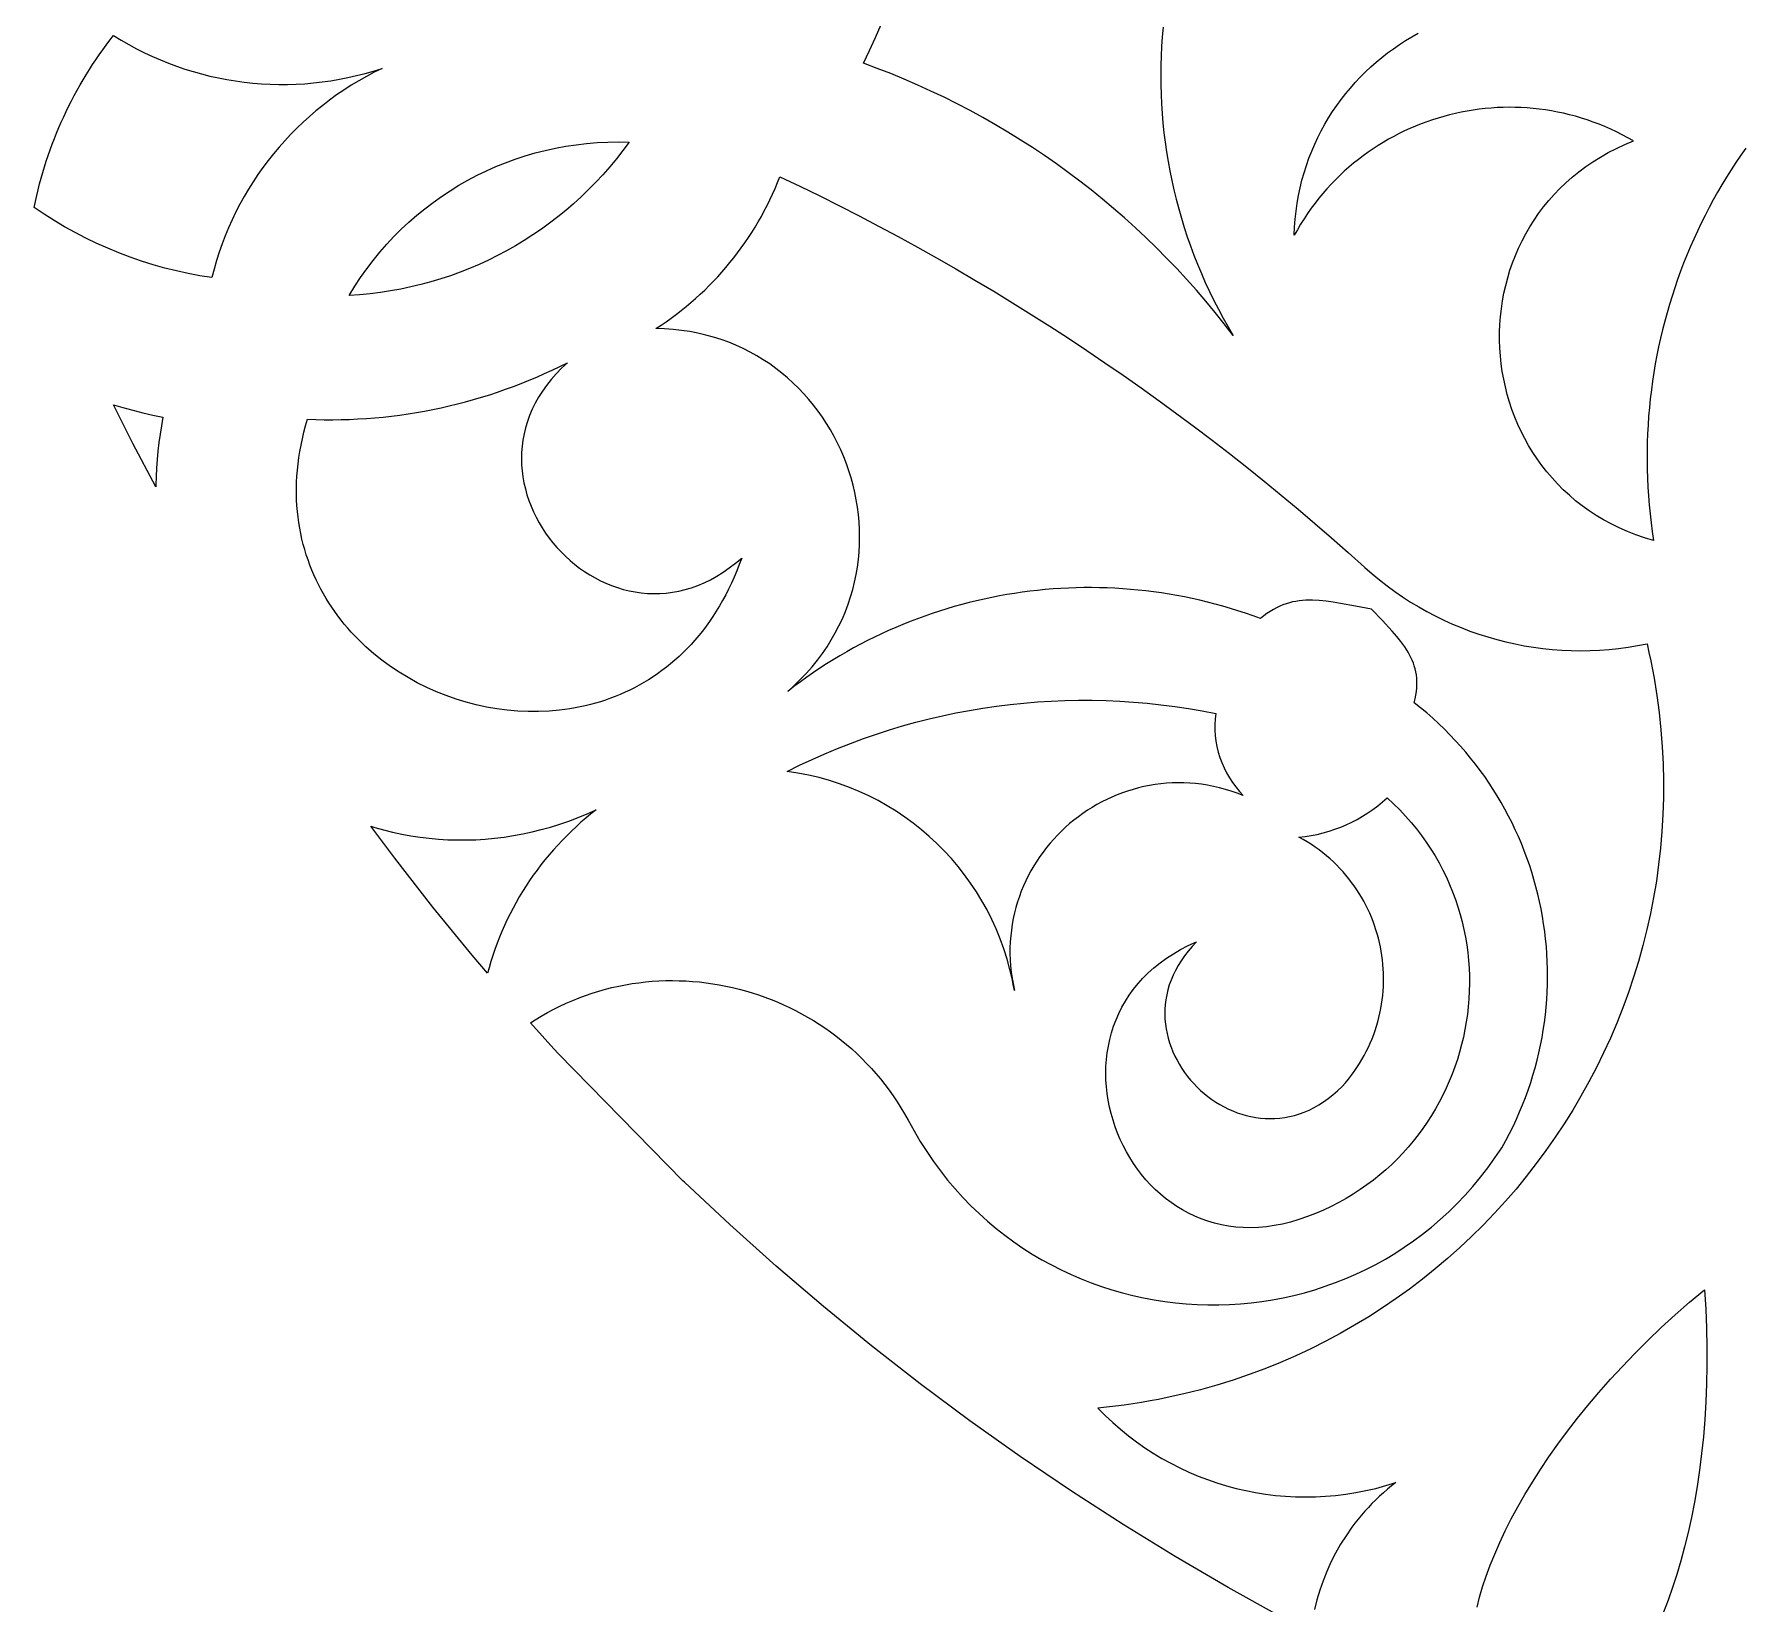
# Model space of a CAD drawing. Extents: x -340 to 340, y -265 to 265.
# Drawn here: x -92.5 to -31, y -87.5 to -31 of the extents above; entities that cross this region are included whole.
import ezdxf

# ---------------------------------------------------------------- set-up
doc = ezdxf.new("R2010")
doc.units = 0
doc.layers.add('LAYER_1', color=18, linetype='CONTINUOUS')

msp = doc.modelspace()

# ---------------------------------------------------------------- linework, layer by layer
at = {"layer": 'LAYER_1'}
for points in [[(-51.891, -30.712), (-51.921, -31.056), (-51.944, -31.4), (-51.961, -31.745), (-51.971, -32.09), (-51.975, -32.436), (-51.972, -32.781), (-51.962, -33.127), (-51.946, -33.472), (-51.923, -33.818), (-51.894, -34.163), (-51.858, -34.508), (-51.815, -34.852), (-51.766, -35.196), (-51.71, -35.539), (-51.647, -35.881), (-51.578, -36.223), (-51.502, -36.563), (-51.419, -36.903), (-51.329, -37.241), (-51.233, -37.578), (-51.13, -37.914), (-51.02, -38.249), (-50.904, -38.582), (-50.78, -38.913), (-50.65, -39.242), (-50.513, -39.57), (-50.37, -39.896), (-50.219, -40.22), (-50.062, -40.541), (-49.898, -40.861), (-49.727, -41.178), (-49.549, -41.492), (-49.364, -41.805), (-49.686, -41.387), (-50.014, -40.975), (-50.35, -40.571), (-50.693, -40.172), (-51.042, -39.781), (-51.398, -39.396), (-51.761, -39.018), (-52.13, -38.647), (-52.505, -38.283), (-52.887, -37.926), (-53.275, -37.576), (-53.669, -37.233), (-54.07, -36.897), (-54.476, -36.569), (-54.887, -36.248), (-55.305, -35.935), (-55.728, -35.63), (-56.157, -35.332), (-56.591, -35.041), (-57.03, -34.759), (-57.474, -34.484), (-57.923, -34.218), (-58.378, -33.959), (-58.837, -33.709), (-59.301, -33.467), (-59.77, -33.233), (-60.243, -33.007), (-60.72, -32.79), (-61.202, -32.581), (-61.688, -32.381), (-62.179, -32.19), (-62.673, -32.007), (-62.454, -31.545), (-62.243, -31.079), (-62.039, -30.611)], [(-30.922, -35.058), (-31.103, -35.317), (-31.279, -35.579), (-31.451, -35.843), (-31.619, -36.11), (-31.782, -36.38), (-31.94, -36.652), (-32.094, -36.926), (-32.243, -37.203), (-32.388, -37.482), (-32.528, -37.764), (-32.664, -38.047), (-32.794, -38.333), (-32.92, -38.621), (-33.042, -38.91), (-33.158, -39.202), (-33.27, -39.495), (-33.377, -39.791), (-33.479, -40.088), (-33.577, -40.386), (-33.669, -40.687), (-33.757, -40.989), (-33.839, -41.292), (-33.917, -41.597), (-33.99, -41.903), (-34.057, -42.211), (-34.12, -42.519), (-34.178, -42.829), (-34.23, -43.14), (-34.278, -43.453), (-34.32, -43.766), (-34.358, -44.08), (-34.39, -44.395), (-34.417, -44.711), (-34.439, -45.028), (-34.455, -45.345), (-34.467, -45.663), (-34.473, -45.982), (-34.473, -46.301), (-34.469, -46.621), (-34.459, -46.941), (-34.444, -47.261), (-34.423, -47.582), (-34.397, -47.903), (-34.365, -48.224), (-34.328, -48.545), (-34.286, -48.866), (-34.238, -49.187), (-34.562, -49.09), (-34.876, -48.981), (-35.181, -48.861), (-35.476, -48.731), (-35.761, -48.591), (-36.037, -48.442), (-36.303, -48.283), (-36.56, -48.114), (-36.807, -47.938), (-37.044, -47.752), (-37.271, -47.559), (-37.489, -47.359), (-37.697, -47.15), (-37.895, -46.935), (-38.083, -46.714), (-38.262, -46.485), (-38.431, -46.251), (-38.59, -46.012), (-38.739, -45.767), (-38.878, -45.517), (-39.007, -45.262), (-39.126, -45.004), (-39.236, -44.741), (-39.335, -44.475), (-39.425, -44.205), (-39.504, -43.933), (-39.574, -43.658), (-39.634, -43.381), (-39.683, -43.102), (-39.723, -42.821), (-39.752, -42.54), (-39.771, -42.257), (-39.781, -41.974), (-39.78, -41.691), (-39.769, -41.408), (-39.748, -41.125), (-39.716, -40.843), (-39.675, -40.563), (-39.623, -40.284), (-39.561, -40.007), (-39.489, -39.732), (-39.407, -39.459), (-39.314, -39.19), (-39.211, -38.924), (-39.098, -38.661), (-38.974, -38.402), (-38.84, -38.148), (-38.696, -37.898), (-38.541, -37.653), (-38.376, -37.413), (-38.201, -37.179), (-38.015, -36.951), (-37.818, -36.73), (-37.611, -36.515), (-37.394, -36.306), (-37.166, -36.106), (-36.928, -35.912), (-36.679, -35.727), (-36.42, -35.551), (-36.15, -35.382), (-35.87, -35.223), (-35.579, -35.074), (-35.277, -34.934), (-34.964, -34.804), (-35.167, -34.689), (-35.371, -34.58), (-35.577, -34.476), (-35.784, -34.379), (-35.993, -34.288), (-36.202, -34.202), (-36.414, -34.122), (-36.626, -34.048), (-36.839, -33.979), (-37.053, -33.916), (-37.268, -33.859), (-37.484, -33.808), (-37.7, -33.762), (-37.916, -33.722), (-38.134, -33.687), (-38.351, -33.658), (-38.568, -33.634), (-38.786, -33.616), (-39.004, -33.603), (-39.221, -33.595), (-39.439, -33.593), (-39.656, -33.597), (-39.872, -33.605), (-40.088, -33.619), (-40.304, -33.639), (-40.519, -33.663), (-40.733, -33.693), (-40.946, -33.728), (-41.158, -33.768), (-41.369, -33.813), (-41.579, -33.863), (-41.787, -33.918), (-41.994, -33.979), (-42.2, -34.044), (-42.404, -34.114), (-42.606, -34.19), (-42.807, -34.27), (-43.005, -34.355), (-43.202, -34.445), (-43.396, -34.54), (-43.589, -34.64), (-43.779, -34.745), (-43.966, -34.854), (-44.151, -34.968), (-44.334, -35.087), (-44.513, -35.21), (-44.69, -35.338), (-44.864, -35.471), (-45.035, -35.608), (-45.203, -35.75), (-45.368, -35.896), (-45.529, -36.047), (-45.687, -36.203), (-45.842, -36.363), (-45.993, -36.527), (-46.14, -36.695), (-46.283, -36.869), (-46.423, -37.046), (-46.558, -37.228), (-46.69, -37.414), (-46.817, -37.604), (-46.94, -37.798), (-47.058, -37.997), (-47.172, -38.2), (-47.16, -37.905), (-47.138, -37.614), (-47.107, -37.327), (-47.067, -37.043), (-47.017, -36.763), (-46.959, -36.488), (-46.892, -36.216), (-46.817, -35.948), (-46.733, -35.685), (-46.642, -35.426), (-46.542, -35.171), (-46.435, -34.921), (-46.32, -34.676), (-46.198, -34.436), (-46.068, -34.201), (-45.932, -33.97), (-45.789, -33.745), (-45.639, -33.525), (-45.482, -33.31), (-45.319, -33.101), (-45.15, -32.898), (-44.975, -32.7), (-44.794, -32.507), (-44.608, -32.321), (-44.416, -32.141), (-44.219, -31.967), (-44.017, -31.799), (-43.81, -31.637), (-43.599, -31.482), (-43.383, -31.333), (-43.162, -31.191), (-42.937, -31.055), (-42.709, -30.927)], [(-47.629, -87.94), (-49.549, -86.873), (-51.45, -85.76), (-53.331, -84.603), (-55.191, -83.402), (-57.027, -82.157), (-58.84, -80.869), (-60.626, -79.539), (-62.385, -78.167), (-64.115, -76.755), (-65.814, -75.302), (-67.482, -73.811), (-69.117, -72.283), (-69.172, -72.229), (-73.64, -67.666), (-73.812, -67.481), (-74.65, -66.544), (-74.487, -66.438), (-74.266, -66.304), (-74.044, -66.177), (-73.819, -66.057), (-73.593, -65.943), (-73.364, -65.837), (-73.134, -65.737), (-72.901, -65.644), (-72.668, -65.557), (-72.433, -65.478), (-72.196, -65.404), (-71.959, -65.338), (-71.72, -65.278), (-71.48, -65.224), (-71.24, -65.177), (-70.999, -65.136), (-70.757, -65.102), (-70.515, -65.074), (-70.272, -65.052), (-70.03, -65.037), (-69.787, -65.028), (-69.544, -65.025), (-69.302, -65.029), (-69.06, -65.038), (-68.818, -65.054), (-68.577, -65.075), (-68.336, -65.103), (-68.096, -65.137), (-67.858, -65.176), (-67.62, -65.222), (-67.384, -65.273), (-67.148, -65.331), (-66.915, -65.394), (-66.682, -65.463), (-66.452, -65.538), (-66.223, -65.618), (-65.996, -65.704), (-65.772, -65.796), (-65.549, -65.894), (-65.329, -65.997), (-65.111, -66.105), (-64.896, -66.219), (-64.684, -66.339), (-64.474, -66.464), (-64.267, -66.594), (-64.063, -66.73), (-63.863, -66.871), (-63.666, -67.017), (-63.472, -67.169), (-63.281, -67.326), (-63.095, -67.488), (-62.912, -67.655), (-62.733, -67.828), (-62.559, -68.005), (-62.388, -68.188), (-62.222, -68.375), (-62.06, -68.567), (-61.903, -68.765), (-61.75, -68.967), (-61.602, -69.174), (-61.459, -69.386), (-61.322, -69.603), (-61.189, -69.825), (-61.062, -70.051), (-60.85, -70.439), (-60.628, -70.816), (-60.396, -71.181), (-60.154, -71.534), (-59.903, -71.876), (-59.642, -72.207), (-59.372, -72.525), (-59.094, -72.833), (-58.807, -73.128), (-58.512, -73.412), (-58.21, -73.684), (-57.9, -73.945), (-57.584, -74.194), (-57.26, -74.431), (-56.931, -74.656), (-56.595, -74.87), (-56.253, -75.072), (-55.907, -75.262), (-55.555, -75.441), (-55.198, -75.607), (-54.837, -75.762), (-54.472, -75.905), (-54.103, -76.036), (-53.73, -76.156), (-53.355, -76.263), (-52.977, -76.359), (-52.596, -76.442), (-52.213, -76.514), (-51.828, -76.574), (-51.442, -76.622), (-51.054, -76.658), (-50.665, -76.682), (-50.277, -76.694), (-49.887, -76.694), (-49.498, -76.682), (-49.109, -76.658), (-48.721, -76.622), (-48.334, -76.574), (-47.949, -76.514), (-47.565, -76.441), (-47.183, -76.357), (-46.804, -76.26), (-46.427, -76.152), (-46.053, -76.031), (-45.683, -75.898), (-45.316, -75.753), (-44.953, -75.595), (-44.594, -75.426), (-44.24, -75.244), (-43.891, -75.05), (-43.547, -74.844), (-43.209, -74.625), (-42.877, -74.395), (-42.55, -74.151), (-42.231, -73.896), (-41.918, -73.628), (-41.612, -73.348), (-41.314, -73.056), (-41.024, -72.751), (-40.742, -72.434), (-40.468, -72.104), (-40.203, -71.762), (-39.948, -71.408), (-39.701, -71.041), (-39.56, -70.788), (-39.426, -70.533), (-39.297, -70.275), (-39.176, -70.017), (-39.06, -69.756), (-38.951, -69.494), (-38.849, -69.23), (-38.752, -68.965), (-38.662, -68.699), (-38.579, -68.431), (-38.501, -68.162), (-38.43, -67.893), (-38.365, -67.622), (-38.306, -67.351), (-38.254, -67.078), (-38.208, -66.806), (-38.167, -66.533), (-38.133, -66.259), (-38.105, -65.985), (-38.084, -65.711), (-38.068, -65.437), (-38.058, -65.163), (-38.054, -64.889), (-38.057, -64.615), (-38.065, -64.342), (-38.079, -64.069), (-38.099, -63.797), (-38.126, -63.525), (-38.158, -63.254), (-38.196, -62.984), (-38.239, -62.715), (-38.289, -62.446), (-38.345, -62.179), (-38.406, -61.914), (-38.473, -61.649), (-38.546, -61.386), (-38.625, -61.125), (-38.709, -60.865), (-38.799, -60.607), (-38.895, -60.351), (-38.996, -60.097), (-39.103, -59.844), (-39.216, -59.595), (-39.334, -59.347), (-39.458, -59.102), (-39.588, -58.859), (-39.723, -58.618), (-39.863, -58.381), (-40.01, -58.146), (-40.161, -57.914), (-40.318, -57.685), (-40.481, -57.459), (-40.649, -57.237), (-40.822, -57.017), (-41.001, -56.801), (-41.185, -56.589), (-41.374, -56.38), (-41.569, -56.175), (-41.769, -55.973), (-41.975, -55.776), (-42.185, -55.582), (-42.401, -55.393), (-42.622, -55.208), (-42.849, -55.027), (-42.816, -54.887), (-42.79, -54.752), (-42.771, -54.621), (-42.759, -54.494), (-42.753, -54.371), (-42.754, -54.251), (-42.761, -54.135), (-42.775, -54.021), (-42.794, -53.911), (-42.819, -53.803), (-42.849, -53.698), (-42.884, -53.595), (-42.925, -53.494), (-42.97, -53.395), (-43.02, -53.297), (-43.074, -53.2), (-43.195, -53.011), (-43.332, -52.824), (-43.482, -52.638), (-43.645, -52.451), (-44, -52.067), (-44.386, -51.658), (-44.963, -51.553), (-45.507, -51.451), (-45.768, -51.407), (-46.023, -51.371), (-46.272, -51.346), (-46.516, -51.333), (-46.757, -51.336), (-46.876, -51.344), (-46.994, -51.357), (-47.111, -51.375), (-47.228, -51.398), (-47.345, -51.427), (-47.461, -51.462), (-47.576, -51.503), (-47.692, -51.551), (-47.807, -51.606), (-47.922, -51.667), (-48.038, -51.737), (-48.153, -51.814), (-48.269, -51.899), (-48.385, -51.993), (-48.654, -51.894), (-48.925, -51.801), (-49.196, -51.712), (-49.469, -51.628), (-49.742, -51.548), (-50.016, -51.473), (-50.291, -51.402), (-50.566, -51.336), (-50.842, -51.274), (-51.118, -51.217), (-51.395, -51.165), (-51.673, -51.116), (-51.951, -51.073), (-52.229, -51.034), (-52.507, -50.999), (-52.786, -50.969), (-53.065, -50.943), (-53.344, -50.922), (-53.623, -50.905), (-53.902, -50.893), (-54.181, -50.885), (-54.46, -50.881), (-54.739, -50.882), (-55.017, -50.887), (-55.296, -50.897), (-55.574, -50.911), (-55.851, -50.929), (-56.129, -50.952), (-56.406, -50.979), (-56.682, -51.011), (-56.958, -51.047), (-57.233, -51.087), (-57.507, -51.132), (-57.781, -51.181), (-58.054, -51.234), (-58.326, -51.291), (-58.598, -51.353), (-58.868, -51.419), (-59.137, -51.489), (-59.406, -51.564), (-59.673, -51.643), (-59.939, -51.726), (-60.204, -51.813), (-60.468, -51.905), (-60.73, -52.001), (-60.991, -52.101), (-61.251, -52.205), (-61.509, -52.314), (-61.766, -52.427), (-62.021, -52.544), (-62.274, -52.665), (-62.526, -52.79), (-62.776, -52.919), (-63.025, -53.053), (-63.271, -53.191), (-63.516, -53.333), (-63.758, -53.479), (-63.999, -53.629), (-64.238, -53.783), (-64.474, -53.941), (-64.708, -54.104), (-64.941, -54.27), (-65.171, -54.441), (-65.398, -54.616), (-65.16, -54.402), (-64.934, -54.182), (-64.72, -53.957), (-64.518, -53.727), (-64.328, -53.492), (-64.15, -53.253), (-63.983, -53.01), (-63.828, -52.763), (-63.684, -52.512), (-63.552, -52.258), (-63.431, -52.001), (-63.321, -51.742), (-63.222, -51.48), (-63.134, -51.215), (-63.057, -50.949), (-62.991, -50.682), (-62.935, -50.413), (-62.889, -50.143), (-62.854, -49.873), (-62.829, -49.602), (-62.814, -49.331), (-62.809, -49.06), (-62.814, -48.789), (-62.829, -48.519), (-62.853, -48.251), (-62.887, -47.983), (-62.931, -47.717), (-62.984, -47.453), (-63.045, -47.191), (-63.117, -46.931), (-63.197, -46.674), (-63.285, -46.42), (-63.383, -46.169), (-63.489, -45.922), (-63.604, -45.679), (-63.727, -45.44), (-63.859, -45.205), (-63.999, -44.975), (-64.147, -44.749), (-64.302, -44.529), (-64.466, -44.315), (-64.638, -44.106), (-64.817, -43.904), (-65.003, -43.707), (-65.197, -43.518), (-65.399, -43.335), (-65.607, -43.16), (-65.823, -42.992), (-66.045, -42.832), (-66.275, -42.68), (-66.511, -42.537), (-66.754, -42.402), (-67.003, -42.276), (-67.259, -42.159), (-67.521, -42.052), (-67.789, -41.954), (-68.063, -41.867), (-68.343, -41.789), (-68.629, -41.723), (-68.921, -41.667), (-69.219, -41.623), (-69.521, -41.59), (-69.83, -41.569), (-70.143, -41.56), (-69.955, -41.436), (-69.769, -41.309), (-69.585, -41.178), (-69.405, -41.044), (-69.227, -40.906), (-69.053, -40.765), (-68.881, -40.621), (-68.713, -40.473), (-68.547, -40.323), (-68.385, -40.169), (-68.225, -40.012), (-68.069, -39.852), (-67.916, -39.689), (-67.766, -39.523), (-67.62, -39.354), (-67.477, -39.182), (-67.337, -39.008), (-67.201, -38.831), (-67.068, -38.651), (-66.939, -38.469), (-66.813, -38.284), (-66.691, -38.096), (-66.572, -37.906), (-66.458, -37.713), (-66.346, -37.518), (-66.239, -37.321), (-66.136, -37.122), (-66.036, -36.92), (-65.94, -36.716), (-65.848, -36.51), (-65.76, -36.302), (-65.676, -36.092), (-64.959, -36.434), (-64.245, -36.784), (-63.535, -37.139), (-62.828, -37.502), (-62.125, -37.87), (-61.426, -38.245), (-60.73, -38.627), (-60.038, -39.014), (-59.349, -39.409), (-58.665, -39.809), (-57.984, -40.216), (-57.307, -40.628), (-56.634, -41.047), (-55.964, -41.473), (-55.299, -41.904), (-54.638, -42.342), (-53.981, -42.785), (-53.328, -43.235), (-52.679, -43.691), (-52.034, -44.152), (-51.394, -44.62), (-50.758, -45.094), (-50.126, -45.573), (-49.499, -46.059), (-48.875, -46.55), (-48.257, -47.047), (-47.643, -47.55), (-47.033, -48.059), (-46.428, -48.573), (-45.828, -49.093), (-45.232, -49.619), (-44.641, -50.151), (-44.631, -50.156), (-44.371, -50.385), (-44.104, -50.606), (-43.832, -50.818), (-43.555, -51.021), (-43.272, -51.215), (-42.985, -51.4), (-42.692, -51.577), (-42.395, -51.744), (-42.094, -51.902), (-41.789, -52.052), (-41.48, -52.192), (-41.167, -52.322), (-40.851, -52.444), (-40.532, -52.556), (-40.209, -52.658), (-39.884, -52.751), (-39.556, -52.835), (-39.226, -52.909), (-38.894, -52.973), (-38.559, -53.027), (-38.223, -53.072), (-37.886, -53.107), (-37.547, -53.132), (-37.207, -53.147), (-36.867, -53.152), (-36.525, -53.146), (-36.184, -53.131), (-35.842, -53.106), (-35.5, -53.07), (-35.158, -53.024), (-34.817, -52.968), (-34.476, -52.901), (-34.406, -53.212), (-34.34, -53.522), (-34.279, -53.833), (-34.222, -54.143), (-34.17, -54.453), (-34.122, -54.763), (-34.039, -55.381), (-33.974, -55.999), (-33.926, -56.614), (-33.895, -57.227), (-33.881, -57.838), (-33.884, -58.447), (-33.903, -59.053), (-33.938, -59.655), (-33.99, -60.255), (-34.057, -60.85), (-34.14, -61.442), (-34.239, -62.03), (-34.353, -62.614), (-34.482, -63.192), (-34.627, -63.766), (-34.786, -64.335), (-34.959, -64.899), (-35.147, -65.457), (-35.349, -66.009), (-35.566, -66.554), (-35.796, -67.094), (-36.04, -67.626), (-36.297, -68.152), (-36.568, -68.671), (-36.852, -69.182), (-37.149, -69.685), (-37.458, -70.18), (-37.78, -70.667), (-38.115, -71.146), (-38.461, -71.615), (-38.82, -72.076), (-39.19, -72.528), (-39.573, -72.97), (-39.966, -73.402), (-40.371, -73.824), (-40.787, -74.236), (-41.214, -74.637), (-41.651, -75.027), (-42.099, -75.406), (-42.557, -75.774), (-43.026, -76.13), (-43.504, -76.475), (-43.992, -76.807), (-44.49, -77.127), (-44.997, -77.434), (-45.514, -77.728), (-46.039, -78.009), (-46.573, -78.277), (-47.116, -78.53), (-47.667, -78.77), (-48.227, -78.996), (-48.795, -79.207), (-49.37, -79.404), (-49.953, -79.585), (-50.544, -79.752), (-51.142, -79.902), (-51.748, -80.037), (-52.053, -80.099), (-52.36, -80.156), (-52.669, -80.21), (-52.979, -80.259), (-53.291, -80.304), (-53.605, -80.345), (-53.92, -80.382), (-54.237, -80.414), (-53.974, -80.679), (-53.704, -80.934), (-53.426, -81.177), (-53.14, -81.409), (-52.848, -81.63), (-52.549, -81.84), (-52.243, -82.039), (-51.932, -82.226), (-51.615, -82.402), (-51.293, -82.566), (-50.965, -82.719), (-50.633, -82.86), (-50.297, -82.989), (-49.957, -83.106), (-49.613, -83.211), (-49.265, -83.305), (-48.915, -83.386), (-48.562, -83.455), (-48.207, -83.512), (-47.849, -83.556), (-47.49, -83.588), (-47.129, -83.608), (-46.768, -83.614), (-46.406, -83.608), (-46.043, -83.59), (-45.68, -83.558), (-45.318, -83.514), (-44.956, -83.457), (-44.595, -83.386), (-44.235, -83.303), (-43.877, -83.206), (-43.52, -83.095), (-43.671, -83.215), (-43.819, -83.337), (-43.963, -83.462), (-44.103, -83.59), (-44.24, -83.72), (-44.373, -83.853), (-44.503, -83.989), (-44.629, -84.128), (-44.751, -84.268), (-44.87, -84.412), (-44.984, -84.557), (-45.096, -84.705), (-45.307, -85.007), (-45.503, -85.317), (-45.684, -85.634), (-45.849, -85.959), (-46, -86.29), (-46.135, -86.626), (-46.255, -86.968), (-46.359, -87.314), (-46.447, -87.665)], [(-40.59, -87.578), (-40.5, -87.218), (-40.392, -86.847), (-40.265, -86.464), (-40.121, -86.071), (-39.958, -85.667), (-39.777, -85.255), (-39.577, -84.834), (-39.36, -84.406), (-39.125, -83.97), (-38.872, -83.528), (-38.601, -83.081), (-38.312, -82.628), (-38.005, -82.171), (-37.68, -81.711), (-37.338, -81.247), (-36.977, -80.782), (-36.6, -80.315), (-36.204, -79.847), (-35.791, -79.378), (-35.361, -78.911), (-34.913, -78.445), (-34.447, -77.98), (-33.964, -77.518), (-33.464, -77.06), (-32.946, -76.605), (-32.411, -76.156), (-32.365, -76.853), (-32.335, -77.541), (-32.319, -78.219), (-32.318, -78.887), (-32.331, -79.544), (-32.357, -80.189), (-32.396, -80.823), (-32.449, -81.445), (-32.513, -82.054), (-32.588, -82.649), (-32.675, -83.231), (-32.773, -83.798), (-32.881, -84.351), (-32.999, -84.888), (-33.126, -85.409), (-33.261, -85.914), (-33.405, -86.402), (-33.557, -86.873), (-33.716, -87.326), (-33.882, -87.76)]]:
    msp.add_lwpolyline(points, dxfattribs=at)
msp.add_lwpolyline([(-89.655, -31.009, 0.224974), (-79.995, -32.19), (-80.28, -32.331), (-80.559, -32.48), (-80.834, -32.636), (-81.104, -32.8), (-81.368, -32.97), (-81.628, -33.147), (-81.881, -33.331), (-82.129, -33.522), (-82.372, -33.719), (-82.609, -33.923), (-82.839, -34.132), (-83.064, -34.348), (-83.283, -34.57), (-83.495, -34.797), (-83.701, -35.03), (-83.9, -35.269), (-84.093, -35.512), (-84.279, -35.762), (-84.459, -36.016), (-84.631, -36.275), (-84.797, -36.539), (-84.955, -36.808), (-85.106, -37.081), (-85.25, -37.359), (-85.386, -37.64), (-85.514, -37.926), (-85.635, -38.216), (-85.748, -38.51), (-85.853, -38.808), (-85.95, -39.109), (-86.039, -39.413), (-86.119, -39.721), (-86.546, -39.656), (-86.971, -39.576), (-87.394, -39.484), (-87.815, -39.379), (-88.232, -39.261), (-88.646, -39.131), (-89.057, -38.988), (-89.463, -38.834), (-89.864, -38.668), (-90.261, -38.49), (-90.652, -38.301), (-91.037, -38.1), (-91.416, -37.889), (-91.788, -37.668), (-92.153, -37.435), (-92.511, -37.193, -0.118726)], format="xyb", close=True, dxfattribs=at)
for points in [[(-71.106, -34.85), (-71.33, -35.153), (-71.561, -35.449), (-71.8, -35.738), (-72.047, -36.019), (-72.3, -36.292), (-72.561, -36.557), (-72.829, -36.815), (-73.103, -37.064), (-73.384, -37.305), (-73.671, -37.538), (-73.964, -37.763), (-74.262, -37.979), (-74.567, -38.187), (-74.877, -38.386), (-75.192, -38.576), (-75.513, -38.757), (-75.838, -38.93), (-76.168, -39.093), (-76.503, -39.247), (-76.842, -39.392), (-77.185, -39.527), (-77.532, -39.653), (-77.883, -39.769), (-78.237, -39.876), (-78.595, -39.972), (-78.956, -40.059), (-79.32, -40.136), (-79.687, -40.202), (-80.056, -40.259), (-80.428, -40.305), (-80.802, -40.34), (-81.178, -40.365), (-80.977, -40.036), (-80.766, -39.715), (-80.545, -39.404), (-80.315, -39.101), (-80.076, -38.807), (-79.827, -38.522), (-79.569, -38.247), (-79.303, -37.981), (-79.029, -37.725), (-78.747, -37.478), (-78.457, -37.242), (-78.16, -37.015), (-77.856, -36.799), (-77.545, -36.594), (-77.228, -36.399), (-76.904, -36.214), (-76.574, -36.041), (-76.239, -35.878), (-75.898, -35.727), (-75.552, -35.587), (-75.201, -35.459), (-74.846, -35.342), (-74.487, -35.237), (-74.123, -35.144), (-73.756, -35.063), (-73.385, -34.995), (-73.012, -34.939), (-72.635, -34.895), (-72.256, -34.864), (-71.875, -34.846), (-71.491, -34.841)], [(-73.534, -42.985), (-73.73, -43.187), (-73.91, -43.393), (-74.076, -43.601), (-74.226, -43.813), (-74.361, -44.027), (-74.483, -44.243), (-74.59, -44.461), (-74.684, -44.681), (-74.764, -44.902), (-74.831, -45.124), (-74.885, -45.347), (-74.926, -45.57), (-74.955, -45.793), (-74.972, -46.016), (-74.977, -46.238), (-74.971, -46.459), (-74.954, -46.678), (-74.926, -46.896), (-74.887, -47.113), (-74.838, -47.326), (-74.779, -47.538), (-74.71, -47.746), (-74.632, -47.951), (-74.545, -48.153), (-74.448, -48.351), (-74.344, -48.544), (-74.23, -48.733), (-74.109, -48.917), (-73.98, -49.096), (-73.844, -49.27), (-73.701, -49.438), (-73.55, -49.599), (-73.394, -49.754), (-73.23, -49.903), (-73.061, -50.044), (-72.886, -50.178), (-72.706, -50.304), (-72.521, -50.422), (-72.33, -50.532), (-72.136, -50.633), (-71.936, -50.725), (-71.733, -50.808), (-71.526, -50.881), (-71.316, -50.944), (-71.103, -50.996), (-70.887, -51.038), (-70.668, -51.07), (-70.447, -51.089), (-70.224, -51.098), (-69.999, -51.094), (-69.773, -51.078), (-69.546, -51.05), (-69.318, -51.008), (-69.089, -50.954), (-68.86, -50.886), (-68.631, -50.804), (-68.403, -50.708), (-68.175, -50.597), (-67.948, -50.472), (-67.722, -50.331), (-67.498, -50.175), (-67.275, -50.004), (-67.054, -49.816), (-67.14, -50.051), (-67.23, -50.28), (-67.324, -50.504), (-67.422, -50.722), (-67.524, -50.935), (-67.629, -51.142), (-67.739, -51.344), (-67.851, -51.541), (-67.968, -51.732), (-68.088, -51.918), (-68.211, -52.099), (-68.337, -52.274), (-68.467, -52.445), (-68.6, -52.61), (-68.736, -52.77), (-68.874, -52.924), (-69.016, -53.074), (-69.16, -53.219), (-69.307, -53.358), (-69.457, -53.493), (-69.609, -53.622), (-69.764, -53.747), (-69.921, -53.867), (-70.08, -53.981), (-70.241, -54.091), (-70.405, -54.196), (-70.57, -54.297), (-70.738, -54.392), (-70.907, -54.483), (-71.078, -54.569), (-71.251, -54.65), (-71.425, -54.727), (-71.601, -54.799), (-71.778, -54.866), (-71.956, -54.929), (-72.136, -54.987), (-72.317, -55.041), (-72.499, -55.09), (-72.682, -55.135), (-72.866, -55.176), (-73.051, -55.212), (-73.236, -55.243), (-73.422, -55.27), (-73.609, -55.293), (-73.984, -55.327), (-74.36, -55.343), (-74.736, -55.342), (-75.113, -55.325), (-75.489, -55.292), (-75.863, -55.243), (-76.235, -55.179), (-76.605, -55.098), (-76.971, -55.003), (-77.333, -54.892), (-77.69, -54.767), (-78.041, -54.627), (-78.387, -54.473), (-78.725, -54.305), (-79.056, -54.122), (-79.379, -53.927), (-79.693, -53.718), (-79.997, -53.495), (-80.292, -53.26), (-80.575, -53.012), (-80.846, -52.752), (-80.978, -52.617), (-81.106, -52.479), (-81.231, -52.338), (-81.352, -52.195), (-81.471, -52.048), (-81.585, -51.898), (-81.696, -51.746), (-81.804, -51.59), (-81.908, -51.432), (-82.008, -51.271), (-82.104, -51.108), (-82.196, -50.941), (-82.283, -50.772), (-82.367, -50.6), (-82.447, -50.426), (-82.522, -50.249), (-82.593, -50.069), (-82.659, -49.887), (-82.721, -49.702), (-82.778, -49.515), (-82.83, -49.325), (-82.877, -49.133), (-82.92, -48.938), (-82.957, -48.742), (-82.99, -48.542), (-83.017, -48.341), (-83.039, -48.137), (-83.056, -47.931), (-83.067, -47.722), (-83.072, -47.512), (-83.072, -47.299), (-83.067, -47.084), (-83.055, -46.867), (-83.038, -46.648), (-83.015, -46.426), (-82.986, -46.203), (-82.95, -45.978), (-82.909, -45.751), (-82.861, -45.522), (-82.807, -45.291), (-82.746, -45.058), (-82.679, -44.823), (-82.376, -44.833), (-82.072, -44.838), (-81.768, -44.839), (-81.465, -44.834), (-81.163, -44.825), (-80.86, -44.811), (-80.558, -44.792), (-80.257, -44.768), (-79.956, -44.74), (-79.656, -44.706), (-79.356, -44.668), (-79.057, -44.625), (-78.759, -44.578), (-78.462, -44.525), (-78.166, -44.468), (-77.87, -44.406), (-77.576, -44.34), (-77.283, -44.269), (-76.991, -44.193), (-76.7, -44.112), (-76.41, -44.027), (-76.122, -43.938), (-75.835, -43.843), (-75.55, -43.744), (-75.265, -43.64), (-74.983, -43.532), (-74.702, -43.419), (-74.423, -43.302), (-74.145, -43.18), (-73.869, -43.054), (-73.595, -42.923), (-73.323, -42.787)], [(-89.318, -44.397), (-88.961, -44.494), (-88.602, -44.585), (-88.243, -44.669), (-87.883, -44.748), (-87.936, -45.052), (-87.982, -45.357), (-88.023, -45.662), (-88.058, -45.968), (-88.087, -46.274), (-88.11, -46.58), (-88.127, -46.886), (-88.139, -47.192), (-88.14, -47.251), (-88.962, -45.692), (-89.658, -44.299)], [(-54.437, -54.936), (-53.942, -54.947), (-53.448, -54.968), (-52.953, -55), (-52.459, -55.043), (-51.965, -55.096), (-51.472, -55.159), (-50.979, -55.233), (-50.487, -55.317), (-49.997, -55.412), (-50.018, -55.611), (-50.028, -55.811), (-50.026, -56.011), (-50.012, -56.21), (-49.986, -56.409), (-49.95, -56.606), (-49.902, -56.801), (-49.843, -56.993), (-49.774, -57.182), (-49.694, -57.367), (-49.604, -57.548), (-49.504, -57.723), (-49.394, -57.893), (-49.274, -58.057), (-49.144, -58.214), (-49.006, -58.364), (-49.22, -58.281), (-49.435, -58.207), (-49.649, -58.142), (-49.864, -58.084), (-50.078, -58.035), (-50.292, -57.994), (-50.505, -57.961), (-50.718, -57.936), (-50.93, -57.919), (-51.14, -57.909), (-51.35, -57.907), (-51.559, -57.912), (-51.766, -57.924), (-51.971, -57.943), (-52.175, -57.97), (-52.377, -58.003), (-52.577, -58.043), (-52.775, -58.09), (-52.971, -58.143), (-53.165, -58.203), (-53.355, -58.269), (-53.544, -58.341), (-53.729, -58.419), (-53.912, -58.503), (-54.092, -58.593), (-54.268, -58.689), (-54.441, -58.79), (-54.611, -58.897), (-54.777, -59.009), (-54.939, -59.127), (-55.098, -59.249), (-55.252, -59.377), (-55.402, -59.509), (-55.548, -59.646), (-55.69, -59.788), (-55.827, -59.934), (-55.959, -60.085), (-56.086, -60.24), (-56.208, -60.399), (-56.326, -60.562), (-56.438, -60.729), (-56.544, -60.9), (-56.645, -61.075), (-56.74, -61.253), (-56.83, -61.435), (-56.913, -61.62), (-56.991, -61.808), (-57.062, -62), (-57.127, -62.194), (-57.185, -62.391), (-57.237, -62.591), (-57.282, -62.794), (-57.319, -62.999), (-57.35, -63.207), (-57.374, -63.417), (-57.39, -63.629), (-57.399, -63.843), (-57.4, -64.058), (-57.393, -64.276), (-57.379, -64.496), (-57.356, -64.717), (-57.326, -64.939), (-57.323, -64.954), (-57.4, -64.622), (-57.502, -64.249), (-57.619, -63.882), (-57.75, -63.521), (-57.895, -63.168), (-58.054, -62.822), (-58.225, -62.484), (-58.409, -62.153), (-58.605, -61.832), (-58.814, -61.518), (-59.034, -61.214), (-59.266, -60.919), (-59.509, -60.634), (-59.763, -60.358), (-60.028, -60.093), (-60.302, -59.838), (-60.586, -59.595), (-60.88, -59.362), (-61.183, -59.141), (-61.495, -58.931), (-61.815, -58.734), (-62.144, -58.549), (-62.48, -58.377), (-62.824, -58.218), (-63.176, -58.072), (-63.534, -57.94), (-63.898, -57.822), (-64.269, -57.719), (-64.646, -57.63), (-65.029, -57.556), (-65.417, -57.497), (-64.969, -57.275), (-64.517, -57.063), (-64.062, -56.861), (-63.603, -56.669), (-63.141, -56.487), (-62.675, -56.314), (-62.207, -56.152), (-61.736, -56), (-61.262, -55.858), (-60.785, -55.726), (-60.307, -55.604), (-59.826, -55.492), (-59.343, -55.39), (-58.858, -55.299), (-58.371, -55.218), (-57.883, -55.146), (-57.394, -55.085), (-56.903, -55.035), (-56.411, -54.994), (-55.919, -54.964), (-55.425, -54.944), (-54.931, -54.935)], [(-43.596, -58.658), (-43.376, -58.877), (-43.166, -59.102), (-42.966, -59.331), (-42.774, -59.564), (-42.593, -59.802), (-42.42, -60.045), (-42.257, -60.291), (-42.103, -60.54), (-41.958, -60.793), (-41.823, -61.05), (-41.697, -61.309), (-41.579, -61.571), (-41.471, -61.836), (-41.372, -62.103), (-41.282, -62.372), (-41.201, -62.643), (-41.128, -62.916), (-41.065, -63.19), (-41.01, -63.465), (-40.964, -63.742), (-40.927, -64.019), (-40.898, -64.297), (-40.879, -64.575), (-40.867, -64.854), (-40.865, -65.132), (-40.87, -65.41), (-40.885, -65.688), (-40.907, -65.965), (-40.939, -66.241), (-40.978, -66.516), (-41.026, -66.79), (-41.082, -67.062), (-41.146, -67.332), (-41.219, -67.6), (-41.299, -67.866), (-41.388, -68.13), (-41.485, -68.39), (-41.59, -68.648), (-41.703, -68.903), (-41.823, -69.155), (-41.952, -69.403), (-42.088, -69.647), (-42.233, -69.887), (-42.385, -70.123), (-42.545, -70.355), (-42.712, -70.582), (-42.887, -70.804), (-43.07, -71.021), (-43.26, -71.233), (-43.458, -71.439), (-43.663, -71.64), (-43.876, -71.835), (-44.096, -72.023), (-44.324, -72.205), (-44.559, -72.381), (-44.801, -72.55), (-45.05, -72.711), (-45.307, -72.866), (-45.57, -73.013), (-45.841, -73.152), (-46.119, -73.284), (-46.404, -73.407), (-46.696, -73.522), (-47, -73.629), (-47.3, -73.718), (-47.596, -73.791), (-47.887, -73.847), (-48.174, -73.888), (-48.456, -73.912), (-48.733, -73.922), (-49.004, -73.917), (-49.271, -73.897), (-49.531, -73.864), (-49.787, -73.818), (-50.036, -73.758), (-50.279, -73.686), (-50.516, -73.602), (-50.747, -73.506), (-50.971, -73.399), (-51.188, -73.281), (-51.399, -73.153), (-51.602, -73.015), (-51.799, -72.867), (-51.987, -72.711), (-52.169, -72.546), (-52.342, -72.373), (-52.508, -72.192), (-52.666, -72.003), (-52.815, -71.808), (-52.956, -71.607), (-53.088, -71.399), (-53.212, -71.186), (-53.326, -70.968), (-53.432, -70.745), (-53.528, -70.518), (-53.615, -70.288), (-53.692, -70.053), (-53.76, -69.816), (-53.817, -69.577), (-53.865, -69.335), (-53.902, -69.092), (-53.928, -68.848), (-53.944, -68.603), (-53.949, -68.357), (-53.944, -68.112), (-53.927, -67.867), (-53.898, -67.624), (-53.859, -67.382), (-53.807, -67.141), (-53.744, -66.903), (-53.669, -66.668), (-53.581, -66.436), (-53.481, -66.208), (-53.369, -65.983), (-53.244, -65.764), (-53.106, -65.549), (-52.955, -65.339), (-52.791, -65.135), (-52.614, -64.938), (-52.422, -64.747), (-52.218, -64.564), (-51.999, -64.388), (-51.766, -64.22), (-51.52, -64.06), (-51.258, -63.909), (-50.982, -63.768), (-50.692, -63.636), (-50.848, -63.801), (-50.991, -63.969), (-51.123, -64.138), (-51.242, -64.31), (-51.349, -64.482), (-51.445, -64.657), (-51.53, -64.832), (-51.603, -65.008), (-51.666, -65.184), (-51.718, -65.361), (-51.759, -65.538), (-51.791, -65.715), (-51.812, -65.892), (-51.824, -66.068), (-51.827, -66.243), (-51.821, -66.417), (-51.805, -66.59), (-51.781, -66.761), (-51.748, -66.93), (-51.708, -67.097), (-51.659, -67.262), (-51.603, -67.425), (-51.539, -67.585), (-51.468, -67.742), (-51.389, -67.895), (-51.305, -68.045), (-51.213, -68.192), (-51.116, -68.334), (-51.012, -68.473), (-50.902, -68.607), (-50.787, -68.736), (-50.667, -68.86), (-50.541, -68.979), (-50.411, -69.093), (-50.276, -69.202), (-50.137, -69.304), (-49.994, -69.4), (-49.846, -69.49), (-49.696, -69.574), (-49.541, -69.651), (-49.384, -69.72), (-49.224, -69.783), (-49.061, -69.838), (-48.895, -69.885), (-48.728, -69.924), (-48.558, -69.955), (-48.387, -69.977), (-48.214, -69.991), (-48.04, -69.996), (-47.865, -69.992), (-47.689, -69.978), (-47.513, -69.955), (-47.337, -69.921), (-47.16, -69.878), (-46.984, -69.824), (-46.808, -69.76), (-46.633, -69.685), (-46.459, -69.599), (-46.285, -69.501), (-46.114, -69.392), (-45.944, -69.271), (-45.776, -69.138), (-45.61, -68.993), (-45.446, -68.835), (-45.33, -68.703), (-45.22, -68.569), (-45.114, -68.433), (-45.012, -68.295), (-44.916, -68.154), (-44.824, -68.012), (-44.737, -67.868), (-44.655, -67.722), (-44.577, -67.575), (-44.504, -67.426), (-44.435, -67.276), (-44.372, -67.124), (-44.312, -66.972), (-44.258, -66.818), (-44.208, -66.663), (-44.162, -66.507), (-44.121, -66.351), (-44.085, -66.193), (-44.053, -66.035), (-44.025, -65.877), (-44.002, -65.718), (-43.984, -65.559), (-43.97, -65.399), (-43.96, -65.24), (-43.955, -65.08), (-43.954, -64.92), (-43.958, -64.761), (-43.965, -64.602), (-43.978, -64.443), (-43.994, -64.284), (-44.015, -64.127), (-44.04, -63.969), (-44.069, -63.813), (-44.103, -63.657), (-44.141, -63.503), (-44.183, -63.349), (-44.229, -63.197), (-44.279, -63.045), (-44.334, -62.895), (-44.393, -62.747), (-44.456, -62.6), (-44.523, -62.454), (-44.594, -62.311), (-44.669, -62.169), (-44.748, -62.029), (-44.831, -61.891), (-44.918, -61.755), (-45.01, -61.621), (-45.105, -61.49), (-45.204, -61.361), (-45.308, -61.235), (-45.415, -61.111), (-45.526, -60.99), (-45.641, -60.871), (-45.76, -60.756), (-45.883, -60.643), (-46.009, -60.534), (-46.14, -60.428), (-46.274, -60.325), (-46.412, -60.225), (-46.554, -60.129), (-46.7, -60.037), (-46.849, -59.948), (-47.003, -59.863), (-46.781, -59.838), (-46.561, -59.804), (-46.343, -59.762), (-46.128, -59.71), (-45.915, -59.65), (-45.705, -59.581), (-45.499, -59.504), (-45.296, -59.418), (-45.096, -59.324), (-44.901, -59.222), (-44.71, -59.111), (-44.523, -58.993), (-44.341, -58.867), (-44.163, -58.733), (-43.992, -58.592), (-43.825, -58.443)], [(-72.477, -59.026), (-72.659, -59.176), (-72.837, -59.329), (-73.012, -59.487), (-73.183, -59.647), (-73.351, -59.811), (-73.514, -59.978), (-73.674, -60.149), (-73.83, -60.322), (-73.982, -60.499), (-74.131, -60.678), (-74.275, -60.861), (-74.415, -61.046), (-74.551, -61.235), (-74.684, -61.426), (-74.812, -61.619), (-74.936, -61.815), (-75.055, -62.014), (-75.171, -62.215), (-75.282, -62.418), (-75.388, -62.624), (-75.491, -62.832), (-75.589, -63.042), (-75.682, -63.254), (-75.771, -63.468), (-75.855, -63.684), (-75.935, -63.902), (-76.01, -64.121), (-76.08, -64.343), (-76.146, -64.566), (-76.199, -64.764), (-76.756, -64.114), (-78.168, -62.384), (-79.54, -60.625), (-80.401, -59.469), (-80.258, -59.514), (-79.937, -59.604), (-79.613, -59.684), (-79.287, -59.754), (-78.958, -59.814), (-78.628, -59.864), (-78.296, -59.904), (-77.963, -59.934), (-77.628, -59.954), (-77.292, -59.964), (-76.955, -59.964), (-76.618, -59.954), (-76.281, -59.933), (-75.943, -59.902), (-75.606, -59.861), (-75.269, -59.809), (-74.933, -59.748), (-74.597, -59.676), (-74.263, -59.593), (-73.929, -59.5), (-73.598, -59.397), (-73.268, -59.283), (-72.94, -59.159), (-72.615, -59.025), (-72.292, -58.879)], [(-57.312, -65.002), (-57.239, -65.388), (-57.287, -65.163), (-57.323, -64.954)]]:
    msp.add_lwpolyline(points, close=True, dxfattribs=at)

doc.saveas('drawing.dxf')
